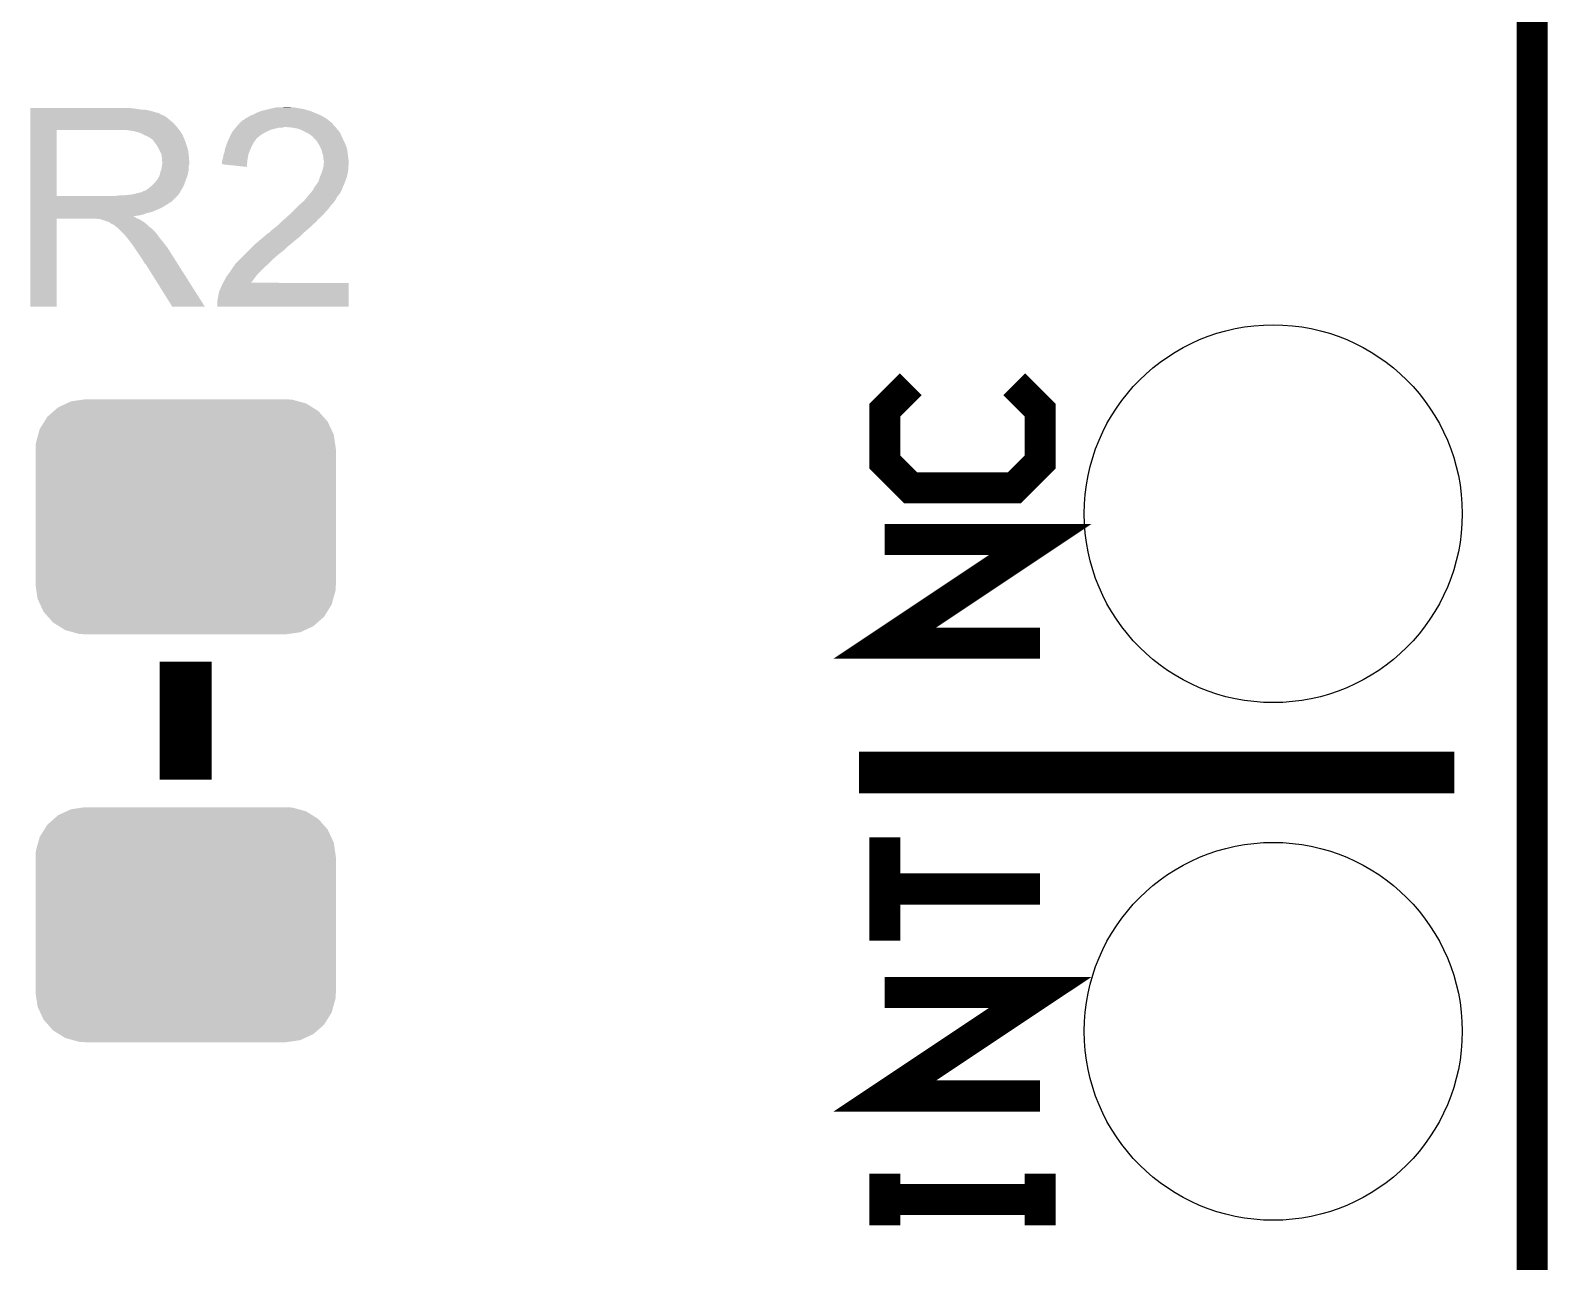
# Model space of a CAD drawing. Extents: x -1.4 to 24.2, y -3.9 to 53.4.
# Drawn here: x 16.76 to 24.21, y 14.11 to 20.15 of the extents above; entities that cross this region are included whole.
import ezdxf

# ---------------------------------------------------------------- set-up
doc = ezdxf.new("R2010")
doc.units = 0
doc.layers.get('0').update_dxf_attribs({"linetype": 'CONTINUOUS'})
for name, color, linetype in [('SPECTRAL_CLICK_V100_GKO', 9, 'CONTINUOUS'), ('SPECTRAL_CLICK_V100_GTO', 11, 'CONTINUOUS'), ('SPECTRAL_CLICK_V100_GTS', 8, 'CONTINUOUS')]:
    doc.layers.add(name, color=color, linetype=linetype)

# ---------------------------------------------------------------- blocks, each defined once
blk = doc.blocks.new('CUSTOM_62')
for points in [[(-0.646814, 0.518606), (-0.625952, 0.536988), (0.650592, 0.518606), (0.621244, 0.536988)], [(-0.625952, 0.536988), (-0.585142, 0.555872), (0.621244, 0.536988), (0.591092, 0.555872)], [(-0.585142, 0.555872), (-0.562234, 0.566472), (0.591092, 0.555872), (0.552884, 0.566472)], [(-0.562234, 0.566472), (-0.506094, 0.57464), (0.552884, 0.566472), (0.52344, 0.57464)], [(-0.506094, 0.57464), (-0.49276, 0.57658), (0.52344, 0.57464), (0.49276, 0.57658)], [(-0.715892, 0.431072), (-0.69406, 0.465932), (0.71314, 0.431072), (0.697008, 0.465932)], [(-0.69406, 0.465932), (-0.678626, 0.490572), (0.697008, 0.465932), (0.675296, 0.490572)], [(-0.678626, 0.490572), (-0.646814, 0.518606), (0.675296, 0.490572), (0.650592, 0.518606)], [(-0.73466, 0.36342), (-0.723898, 0.402214), (0.732138, 0.36342), (0.726492, 0.402214)], [(-0.723898, 0.402214), (-0.715892, 0.431072), (0.726492, 0.402214), (0.71314, 0.431072)], [(-0.7366, 0.33274), (-0.73466, 0.36342), (0.7366, 0.33274), (0.732138, 0.36342)], [(-0.7366, -0.33274), (-0.7366, 0.33274), (0.7366, -0.33274), (0.7366, 0.33274)], [(-0.732136, -0.36342), (-0.7366, -0.33274), (0.73466, -0.36342), (0.7366, -0.33274)], [(-0.726492, -0.402214), (-0.732136, -0.36342), (0.723896, -0.402214), (0.73466, -0.36342)], [(-0.713138, -0.431072), (-0.726492, -0.402214), (0.715892, -0.431072), (0.723896, -0.402214)], [(-0.697008, -0.465932), (-0.713138, -0.431072), (0.694058, -0.465932), (0.715892, -0.431072)], [(-0.675294, -0.490572), (-0.697008, -0.465932), (0.678626, -0.490572), (0.694058, -0.465932)], [(-0.650592, -0.518606), (-0.675294, -0.490572), (0.646812, -0.518606), (0.678626, -0.490572)], [(-0.621242, -0.536988), (-0.650592, -0.518606), (0.625952, -0.536988), (0.646812, -0.518606)], [(-0.591092, -0.555872), (-0.621242, -0.536988), (0.58514, -0.555872), (0.625952, -0.536988)], [(-0.552882, -0.566472), (-0.591092, -0.555872), (0.562234, -0.566472), (0.58514, -0.555872)], [(-0.52344, -0.57464), (-0.552882, -0.566472), (0.506092, -0.57464), (0.562234, -0.566472)], [(-0.49276, -0.57658), (-0.52344, -0.57464), (0.49276, -0.57658), (0.506092, -0.57464)]]:
    blk.add_solid(points)
blk = doc.blocks.new('ROUND_24')
blk.add_circle((0, 0), 0.9271)

msp = doc.modelspace()

# ---------------------------------------------------------------- linework, layer by layer
at = {"layer": 'SPECTRAL_CLICK_V100_GKO', "const_width": 0.1524}
msp.add_lwpolyline([(24.13, -1.27), (24.13, 39.32174)], dxfattribs=at)
at = {"layer": 'SPECTRAL_CLICK_V100_GTO'}
for points, const_width in [([(21.082, 18.415), (20.955, 18.288), (20.955, 18.034), (21.082, 17.907), (21.59, 17.907), (21.717, 18.034), (21.717, 18.288), (21.59, 18.415)], 0.1524), ([(21.717, 17.145), (20.955, 17.145), (21.717, 17.653), (20.955, 17.653)], 0.1524), ([(17.526, 16.47444), (17.526, 17.05356)], 0.254), ([(20.828, 16.51), (23.749, 16.51)], 0.2032), ([(20.955, 15.6845), (20.955, 16.1925), (20.955, 15.9385), (21.717, 15.9385)], 0.1524), ([(21.717, 14.9225), (20.955, 14.9225), (21.717, 15.4305), (20.955, 15.4305)], 0.1524), ([(20.955, 14.2875), (20.955, 14.5415), (20.955, 14.4145), (21.717, 14.4145), (21.717, 14.2875), (21.717, 14.5415)], 0.1524)]:
    msp.add_lwpolyline(points, dxfattribs=dict(at, const_width=const_width))
for points in [[(16.76402, 19.76882), (16.764022, 19.77136), (17.26946, 19.76882), (17.24152, 19.77136)], [(16.76402, 19.76374), (16.76402, 19.76882), (17.299938, 19.76374), (17.26946, 19.76882)], [(16.76402, 19.7612), (16.76402, 19.76374), (17.3355, 19.7612), (17.299938, 19.76374)], [(16.76402, 19.75358), (16.76402, 19.7612), (17.365978, 19.75358), (17.3355, 19.7612)], [(16.76402, 19.7485), (16.76402, 19.75358), (17.381222, 19.7485), (17.365978, 19.75358)], [(16.76402, 19.74596), (16.76402, 19.7485), (17.393922, 19.74596), (17.381222, 19.7485)], [(16.76402, 19.745938), (16.76402, 19.74596), (17.39646, 19.745938), (17.393922, 19.74596)], [(16.76402, 19.743414), (16.76402, 19.745938), (17.396474, 19.743414), (17.39646, 19.745938)], [(16.76402, 19.73834), (16.76402, 19.743414), (17.40662, 19.73834), (17.396474, 19.743414)], [(16.76402, 19.733258), (16.76402, 19.73834), (17.419322, 19.733258), (17.40662, 19.73834)], [(16.76402, 19.7231), (16.76402, 19.733258), (17.43456, 19.7231), (17.419322, 19.733258)], [(16.76402, 19.7104), (16.76402, 19.7231), (17.4498, 19.7104), (17.43456, 19.7231)], [(17.820644, 19.720562), (17.825718, 19.7231), (18.212816, 19.720562), (18.209262, 19.7231)], [(17.825718, 19.7231), (17.830798, 19.72564), (18.209262, 19.7231), (18.204818, 19.72564)], [(17.830798, 19.72564), (17.843498, 19.73326), (18.204818, 19.72564), (18.191482, 19.73326)], [(17.843498, 19.73326), (17.8562, 19.73834), (18.191482, 19.73326), (18.17963, 19.73834)], [(17.8562, 19.73834), (17.87144, 19.74596), (18.17963, 19.73834), (18.16185, 19.74596)], [(17.87144, 19.74596), (17.88922, 19.753582), (18.16185, 19.74596), (18.144064, 19.753582)], [(17.88922, 19.753582), (17.898106, 19.75612), (18.144064, 19.753582), (18.138142, 19.75612)], [(17.898106, 19.75612), (17.907, 19.75866), (18.138142, 19.75612), (18.128618, 19.75866)], [(17.907, 19.75866), (17.93748, 19.76628), (18.128618, 19.75866), (18.10004, 19.76628)], [(17.93748, 19.76628), (17.94764, 19.76882), (18.10004, 19.76628), (18.084802, 19.76882)], [(17.94764, 19.76882), (17.970502, 19.7739), (18.084802, 19.76882), (18.054322, 19.7739)], [(17.9959, 19.7739), (18.021298, 19.77644), (18.044162, 19.7739), (18.034002, 19.77644)], [(16.764012, 19.339582), (16.764018, 19.66212), (16.89354, 19.339582), (16.893542, 19.66212)], [(16.764018, 19.674842), (16.76402, 19.69516), (17.48536, 19.674842), (17.467582, 19.69516)], [(16.764018, 19.66214), (16.764018, 19.674842), (17.495238, 19.66214), (17.48536, 19.674842)], [(16.764018, 19.66212), (16.764018, 19.66214), (16.893542, 19.66212), (17.20088, 19.66214)], [(16.76402, 19.69516), (16.76402, 19.7104), (17.467582, 19.69516), (17.4498, 19.7104)], [(17.272002, 19.65706), (17.238982, 19.66214), (17.499188, 19.65706), (17.495238, 19.66214)], [(17.290642, 19.651976), (17.272002, 19.65706), (17.50314, 19.651976), (17.499188, 19.65706)], [(17.29994, 19.64944), (17.290642, 19.651976), (17.503144, 19.64944), (17.50314, 19.651976)], [(17.299952, 19.649434), (17.29994, 19.64944), (17.503144, 19.649434), (17.503144, 19.64944)], [(17.32026, 19.63928), (17.299952, 19.649434), (17.51076, 19.63928), (17.503144, 19.649434)], [(17.748432, 19.64182), (17.755688, 19.65452), (17.899382, 19.64182), (17.92224, 19.65452)], [(17.755688, 19.65452), (17.75714, 19.657058), (17.92224, 19.65452), (17.92795, 19.657058)], [(17.75714, 19.657058), (17.76349, 19.66468), (17.92795, 19.657058), (17.945098, 19.66468)], [(17.76349, 19.66468), (17.771956, 19.67484), (17.945098, 19.66468), (17.985738, 19.67484)], [(17.771956, 19.67484), (17.774072, 19.677378), (18.003516, 19.67484), (18.008596, 19.677378)], [(17.774072, 19.67738), (17.782538, 19.687538), (18.26006, 19.67738), (18.249904, 19.687538)], [(17.774072, 19.677378), (17.774072, 19.67738), (18.008596, 19.677378), (18.016222, 19.67738)], [(17.782538, 19.687538), (17.790144, 19.695144), (18.249904, 19.687538), (18.247364, 19.695144)], [(17.790144, 19.695144), (17.79016, 19.69516), (18.247364, 19.695144), (18.244826, 19.69516)], [(17.79016, 19.69516), (17.792702, 19.697702), (18.244826, 19.69516), (18.242278, 19.697702)], [(17.792702, 19.697702), (17.805404, 19.7104), (18.242278, 19.697702), (18.22704, 19.7104)], [(17.805404, 19.7104), (17.813022, 19.712944), (18.22704, 19.7104), (18.22348, 19.712944)], [(17.813022, 19.712944), (17.820644, 19.720562), (18.22348, 19.712944), (18.212816, 19.720562)], [(18.046702, 19.67484), (18.016222, 19.67738), (18.2626, 19.67484), (18.26006, 19.67738)], [(18.046714, 19.674838), (18.046702, 19.67484), (18.2626, 19.674838), (18.2626, 19.67484)], [(18.074638, 19.66976), (18.046714, 19.674838), (18.266412, 19.66976), (18.2626, 19.674838)], [(18.088186, 19.66468), (18.074638, 19.66976), (18.270222, 19.66468), (18.266412, 19.66976)], [(18.09496, 19.66214), (18.088186, 19.66468), (18.272762, 19.66214), (18.270222, 19.66468)], [(18.105124, 19.657058), (18.09496, 19.66214), (18.277842, 19.657058), (18.272762, 19.66214)], [(18.130518, 19.64436), (18.105124, 19.657058), (18.28546, 19.64436), (18.277842, 19.657058)], [(17.33804, 19.63166), (17.32026, 19.63928), (17.513808, 19.63166), (17.51076, 19.63928)], [(17.34651, 19.62658), (17.33804, 19.63166), (17.51584, 19.62658), (17.513808, 19.63166)], [(17.35074, 19.624042), (17.34651, 19.62658), (17.516928, 19.624042), (17.51584, 19.62658)], [(17.358364, 19.61896), (17.35074, 19.624042), (17.519106, 19.61896), (17.516928, 19.624042)], [(17.360904, 19.618952), (17.358364, 19.61896), (17.51911, 19.618952), (17.519106, 19.61896)], [(17.36852, 19.6088), (17.360904, 19.618952), (17.52346, 19.6088), (17.51911, 19.618952)], [(17.37614, 19.59864), (17.36852, 19.6088), (17.526848, 19.59864), (17.52346, 19.6088)], [(17.385212, 19.58594), (17.37614, 19.59864), (17.53108, 19.58594), (17.526848, 19.59864)], [(17.38884, 19.580858), (17.385212, 19.58594), (17.532606, 19.580858), (17.53108, 19.58594)], [(17.399, 19.560538), (17.38884, 19.580858), (17.5387, 19.560538), (17.532606, 19.580858)], [(17.719042, 19.5707), (17.724484, 19.58594), (17.844588, 19.5707), (17.85112, 19.58594)], [(17.724484, 19.58594), (17.730832, 19.603718), (17.85112, 19.58594), (17.861278, 19.603718)], [(17.730832, 19.603718), (17.73174, 19.606258), (17.861278, 19.603718), (17.863182, 19.606258)], [(17.73174, 19.606258), (17.735256, 19.61388), (17.863182, 19.606258), (17.8689, 19.61388)], [(17.735256, 19.61388), (17.738774, 19.6215), (17.8689, 19.61388), (17.87398, 19.6215)], [(17.738774, 19.6215), (17.739946, 19.624038), (17.87398, 19.6215), (17.87652, 19.624038)], [(17.739946, 19.624038), (17.74698, 19.639278), (17.87652, 19.624038), (17.896112, 19.639278)], [(17.74698, 19.639278), (17.748432, 19.64182), (17.896112, 19.639278), (17.899382, 19.64182)], [(18.130522, 19.644358), (18.130518, 19.64436), (18.28546, 19.644358), (18.28546, 19.64436)], [(18.14068, 19.63674), (18.130522, 19.644358), (18.288924, 19.63674), (18.28546, 19.644358)], [(18.148296, 19.63166), (18.14068, 19.63674), (18.291234, 19.63166), (18.288924, 19.63674)], [(18.150838, 19.626584), (18.148296, 19.63166), (18.29354, 19.626584), (18.291234, 19.63166)], [(18.161002, 19.61642), (18.150838, 19.626584), (18.29816, 19.61642), (18.29354, 19.626584)], [(18.168618, 19.608802), (18.161002, 19.61642), (18.301678, 19.608802), (18.29816, 19.61642)], [(18.18132, 19.588478), (18.168618, 19.608802), (18.31106, 19.588478), (18.301678, 19.608802)], [(18.18386, 19.5834), (18.18132, 19.588478), (18.313402, 19.5834), (18.31106, 19.588478)], [(18.19148, 19.568162), (18.18386, 19.5834), (18.317754, 19.568162), (18.313402, 19.5834)], [(17.40662, 19.545296), (17.399, 19.560538), (17.540226, 19.545296), (17.5387, 19.560538)], [(17.408072, 19.53514), (17.40662, 19.545296), (17.54124, 19.53514), (17.540226, 19.545296)], [(17.40916, 19.527518), (17.408072, 19.53514), (17.541876, 19.527518), (17.54124, 19.53514)], [(17.409162, 19.514818), (17.40916, 19.527518), (17.542934, 19.514818), (17.541876, 19.527518)], [(17.4117, 19.507196), (17.409162, 19.514818), (17.54357, 19.507196), (17.542934, 19.514818)], [(17.410246, 19.494496), (17.4117, 19.50466), (17.543778, 19.494496), (17.543778, 19.50466)], [(17.4117, 19.504662), (17.4117, 19.507196), (17.54378, 19.504662), (17.54357, 19.507196)], [(17.4117, 19.50466), (17.4117, 19.504662), (17.543778, 19.50466), (17.54378, 19.504662)], [(17.7038, 19.507202), (17.70507, 19.512282), (17.827832, 19.507202), (17.82826, 19.512282)], [(17.7038, 19.49452), (17.7038, 19.507202), (17.826766, 19.49452), (17.827832, 19.507202)], [(17.70507, 19.512282), (17.70888, 19.52752), (17.82826, 19.512282), (17.8308, 19.52752)], [(17.70888, 19.52752), (17.711422, 19.54022), (17.8308, 19.52752), (17.832916, 19.54022)], [(17.711422, 19.54022), (17.712266, 19.542758), (17.832916, 19.54022), (17.83334, 19.542758)], [(17.712266, 19.542758), (17.7165, 19.55546), (17.83334, 19.542758), (17.83842, 19.55546)], [(17.7165, 19.55546), (17.718618, 19.56816), (17.83842, 19.55546), (17.8435, 19.56816)], [(17.718618, 19.56816), (17.719042, 19.5707), (17.8435, 19.56816), (17.844588, 19.5707)], [(18.192118, 19.565618), (18.19148, 19.568162), (18.31848, 19.565618), (18.317754, 19.568162)], [(18.196562, 19.54784), (18.192118, 19.565618), (18.320704, 19.54784), (18.31848, 19.565618)], [(18.201638, 19.532602), (18.196562, 19.54784), (18.322608, 19.532602), (18.320704, 19.54784)], [(18.20164, 19.519902), (18.201638, 19.532602), (18.324196, 19.519902), (18.322608, 19.532602)], [(18.20418, 19.509742), (18.20164, 19.519902), (18.325466, 19.509742), (18.324196, 19.519902)], [(18.202908, 19.494498), (18.203924, 19.504658), (18.3261, 19.494498), (18.3261, 19.504658)], [(18.203924, 19.504658), (18.20418, 19.507198), (18.3261, 19.504658), (18.325784, 19.507198)], [(18.20418, 19.507198), (18.20418, 19.509742), (18.325784, 19.507198), (18.325466, 19.509742)], [(17.38884, 19.423378), (17.393918, 19.430998), (17.528768, 19.423378), (17.531538, 19.430998)], [(17.393918, 19.430998), (17.398998, 19.443698), (17.531538, 19.430998), (17.536156, 19.443698)], [(17.398998, 19.4437), (17.40154, 19.456398), (17.536158, 19.4437), (17.538698, 19.456398)], [(17.398998, 19.443698), (17.398998, 19.4437), (17.536156, 19.443698), (17.536158, 19.4437)], [(17.40154, 19.456398), (17.406618, 19.469098), (17.538698, 19.456398), (17.54124, 19.469098)], [(17.406618, 19.469098), (17.40952, 19.489416), (17.54124, 19.469098), (17.54124, 19.489416)], [(17.40952, 19.489416), (17.410246, 19.494496), (17.54124, 19.489416), (17.543778, 19.494496)], [(17.825698, 19.481802), (17.7038, 19.49452), (17.825698, 19.481802), (17.826766, 19.49452)], [(18.17624, 19.408142), (18.183858, 19.430998), (18.307364, 19.408142), (18.315938, 19.430998)], [(18.183858, 19.430998), (18.18386, 19.431), (18.315938, 19.430998), (18.315938, 19.431)], [(18.18386, 19.431), (18.191988, 19.45132), (18.315938, 19.431), (18.32102, 19.45132)], [(18.191988, 19.45132), (18.19402, 19.456398), (18.32102, 19.45132), (18.321744, 19.456398)], [(18.19402, 19.456398), (18.19783, 19.4691), (18.321744, 19.456398), (18.32356, 19.4691)], [(18.19783, 19.4691), (18.20164, 19.481802), (18.32356, 19.4691), (18.32356, 19.481802)], [(18.20164, 19.481802), (18.201892, 19.484338), (18.32356, 19.481802), (18.32356, 19.484338)], [(18.201892, 19.484338), (18.202908, 19.494498), (18.32356, 19.484338), (18.3261, 19.494498)], [(17.266918, 19.34718), (17.307558, 19.35734), (17.491286, 19.34718), (17.498062, 19.35734)], [(17.310096, 19.35734), (17.317716, 19.362418), (17.498062, 19.35734), (17.501024, 19.362418)], [(17.317716, 19.362418), (17.325338, 19.36496), (17.501024, 19.362418), (17.502506, 19.36496)], [(17.325338, 19.36496), (17.335498, 19.370038), (17.502506, 19.36496), (17.505468, 19.370038)], [(17.335498, 19.370038), (17.357722, 19.387818), (17.505468, 19.370038), (17.51584, 19.387818)], [(17.357722, 19.387818), (17.360898, 19.390358), (17.51584, 19.387818), (17.516762, 19.390358)], [(17.360898, 19.390358), (17.3736, 19.40306), (17.516762, 19.390358), (17.52138, 19.40306)], [(17.3736, 19.40306), (17.383758, 19.415758), (17.52138, 19.40306), (17.525998, 19.415758)], [(17.383758, 19.415758), (17.386298, 19.4183), (17.525998, 19.415758), (17.526922, 19.4183)], [(17.386298, 19.4183), (17.38884, 19.423378), (17.526922, 19.4183), (17.528768, 19.423378)], [(18.12459, 19.337018), (18.13729, 19.352262), (18.270218, 19.337018), (18.28292, 19.352262)], [(18.13729, 19.352262), (18.14576, 19.362426), (18.28292, 19.352262), (18.288002, 19.362426)], [(18.14576, 19.362426), (18.145782, 19.36496), (18.288002, 19.362426), (18.289268, 19.36496)], [(18.145782, 19.36496), (18.148306, 19.364974), (18.289268, 19.36496), (18.289276, 19.364974)], [(18.148306, 19.364974), (18.149568, 19.3675), (18.289276, 19.364974), (18.29054, 19.3675)], [(18.149568, 19.3675), (18.153382, 19.375122), (18.29054, 19.3675), (18.293588, 19.375122)], [(18.153382, 19.375122), (18.156766, 19.3802), (18.293588, 19.375122), (18.29562, 19.3802)], [(18.156766, 19.3802), (18.161844, 19.387816), (18.29562, 19.3802), (18.29816, 19.387816)], [(18.161844, 19.387816), (18.16354, 19.39036), (18.29816, 19.387816), (18.300696, 19.39036)], [(18.16354, 19.39036), (18.17624, 19.408142), (18.300696, 19.39036), (18.307364, 19.408142)], [(16.76401, 19.32686), (16.764012, 19.329394), (17.475178, 19.32686), (17.4752, 19.329394)], [(16.76401, 19.326854), (16.76401, 19.32686), (17.472654, 19.326854), (17.475178, 19.32686)], [(16.76401, 19.311618), (16.76401, 19.326854), (17.457416, 19.311618), (17.472654, 19.326854)], [(16.76401, 19.306538), (16.76401, 19.311618), (17.44726, 19.306538), (17.457416, 19.311618)], [(16.76401, 19.298918), (16.76401, 19.306538), (17.437098, 19.298918), (17.44726, 19.306538)], [(16.76401, 19.28368), (16.76401, 19.298918), (17.4117, 19.28368), (17.437098, 19.298918)], [(16.76401, 19.27606), (16.76401, 19.28368), (17.39646, 19.27606), (17.4117, 19.28368)], [(16.76401, 19.26082), (16.76401, 19.27606), (17.360898, 19.26082), (17.39646, 19.27606)], [(16.764012, 19.33956), (16.764012, 19.339582), (17.183098, 19.33956), (16.89354, 19.339582)], [(16.764012, 19.329394), (16.764012, 19.33956), (17.4752, 19.329394), (17.48536, 19.33956)], [(17.183098, 19.33956), (17.200864, 19.342098), (17.48536, 19.33956), (17.487898, 19.342098)], [(17.200864, 19.342098), (17.20088, 19.3421), (17.487898, 19.342098), (17.487898, 19.3421)], [(17.221198, 19.3421), (17.266918, 19.34718), (17.487898, 19.3421), (17.491286, 19.34718)], [(18.05686, 19.26844), (18.08226, 19.29384), (18.21942, 19.26844), (18.23974, 19.29384)], [(18.08226, 19.29384), (18.08734, 19.29892), (18.23974, 19.29384), (18.244184, 19.29892)], [(18.08734, 19.29892), (18.105122, 19.31416), (18.244184, 19.29892), (18.25752, 19.31416)], [(18.105122, 19.31416), (18.12036, 19.33194), (18.25752, 19.31416), (18.267396, 19.33194)], [(18.12036, 19.33194), (18.12459, 19.337018), (18.267396, 19.33194), (18.270218, 19.337018)], [(16.764, 18.796022), (16.764008, 19.227778), (16.893518, 18.796022), (16.89354, 19.227778)], [(16.764008, 19.237958), (16.76401, 19.240466), (17.272004, 19.237958), (17.269492, 19.240466)], [(16.764008, 19.235418), (16.764008, 19.237958), (17.277082, 19.235418), (17.272004, 19.237958)], [(16.764008, 19.23034), (16.764008, 19.235418), (17.2847, 19.23034), (17.277082, 19.235418)], [(16.764008, 19.2278), (16.764008, 19.23034), (17.291052, 19.2278), (17.2847, 19.23034)], [(16.764008, 19.227778), (16.764008, 19.2278), (16.89354, 19.227778), (17.086578, 19.2278)], [(16.76401, 19.255738), (16.76401, 19.26082), (17.338038, 19.255738), (17.360898, 19.26082)], [(16.76401, 19.24812), (16.76401, 19.255738), (17.317718, 19.24812), (17.338038, 19.255738)], [(16.76401, 19.24304), (16.76401, 19.24812), (17.294858, 19.24304), (17.317718, 19.24812)], [(16.76401, 19.240466), (16.76401, 19.24304), (17.269492, 19.240466), (17.294858, 19.24304)], [(17.096738, 19.22526), (17.086578, 19.2278), (17.297402, 19.22526), (17.291052, 19.2278)], [(17.111974, 19.222726), (17.109434, 19.22526), (17.301626, 19.222726), (17.297402, 19.22526)], [(17.114516, 19.22272), (17.111974, 19.222726), (17.301636, 19.22272), (17.301626, 19.222726)], [(17.144998, 19.21256), (17.114516, 19.22272), (17.318568, 19.21256), (17.301636, 19.22272)], [(17.150078, 19.21002), (17.144998, 19.21256), (17.3228, 19.21002), (17.318568, 19.21256)], [(17.155158, 19.20748), (17.150078, 19.21002), (17.325976, 19.20748), (17.3228, 19.21002)], [(17.162778, 19.202402), (17.155158, 19.20748), (17.332324, 19.202402), (17.325976, 19.20748)], [(17.167856, 19.199862), (17.162778, 19.202402), (17.335498, 19.199862), (17.332324, 19.202402)], [(17.983202, 19.199862), (17.995898, 19.212558), (18.150842, 19.199862), (18.166078, 19.212558)], [(17.995898, 19.212558), (17.99844, 19.2151), (18.166078, 19.212558), (18.16811, 19.2151)], [(17.99844, 19.2151), (18.01029, 19.225258), (18.16811, 19.2151), (18.176238, 19.225258)], [(18.01029, 19.225258), (18.01622, 19.23034), (18.176238, 19.225258), (18.18259, 19.23034)], [(18.01622, 19.23034), (18.021688, 19.235418), (18.18259, 19.23034), (18.188938, 19.235418)], [(18.021688, 19.235418), (18.0381, 19.250658), (18.188938, 19.235418), (18.204178, 19.250658)], [(18.0381, 19.250658), (18.046308, 19.25828), (18.204178, 19.250658), (18.20926, 19.25828)], [(18.046308, 19.25828), (18.05178, 19.26336), (18.20926, 19.25828), (18.21434, 19.26336)], [(18.05178, 19.26336), (18.05686, 19.26844), (18.21434, 19.26336), (18.21942, 19.26844)], [(17.170394, 19.19986), (17.167856, 19.199862), (17.3355, 19.19986), (17.335498, 19.199862)], [(17.17294, 19.197322), (17.170394, 19.19986), (17.338038, 19.197322), (17.3355, 19.19986)], [(17.1831, 19.1897), (17.17294, 19.197322), (17.34566, 19.1897), (17.338038, 19.197322)], [(17.186276, 19.18716), (17.1831, 19.1897), (17.3482, 19.18716), (17.34566, 19.1897)], [(17.192628, 19.182078), (17.186276, 19.18716), (17.355822, 19.182078), (17.3482, 19.18716)], [(17.195798, 19.179542), (17.192628, 19.182078), (17.358358, 19.179542), (17.355822, 19.182078)], [(17.218662, 19.156678), (17.195798, 19.179542), (17.38122, 19.156678), (17.358358, 19.179542)], [(17.226278, 19.14906), (17.218662, 19.156678), (17.386936, 19.14906), (17.38122, 19.156678)], [(17.233898, 19.1389), (17.226278, 19.14906), (17.394556, 19.1389), (17.386936, 19.14906)], [(17.23517, 19.13636), (17.233898, 19.1389), (17.39646, 19.13636), (17.394556, 19.1389)], [(17.236434, 19.133834), (17.23517, 19.13636), (17.398426, 19.133834), (17.39646, 19.13636)], [(17.23897, 19.13382), (17.236434, 19.133834), (17.398436, 19.13382), (17.398426, 19.133834)], [(17.254216, 19.1135), (17.23897, 19.13382), (17.41424, 19.1135), (17.398436, 19.13382)], [(17.8943, 19.1262), (17.906154, 19.13636), (18.069196, 19.1262), (18.082258, 19.13636)], [(17.906154, 19.13636), (17.929866, 19.15668), (18.082258, 19.13636), (18.102578, 19.15668)], [(17.929866, 19.15668), (17.930712, 19.156682), (18.102578, 19.15668), (18.10258, 19.156682)], [(17.930712, 19.156682), (17.932406, 19.156686), (18.10258, 19.156682), (18.102584, 19.156686)], [(17.932406, 19.156686), (17.945102, 19.16938), (18.102584, 19.156686), (18.117394, 19.16938)], [(17.945102, 19.16938), (17.95526, 19.177), (18.117394, 19.16938), (18.126284, 19.177)], [(17.95526, 19.177), (17.96796, 19.18716), (18.126284, 19.177), (18.13814, 19.18716)], [(17.96796, 19.18716), (17.983198, 19.199858), (18.13814, 19.18716), (18.150838, 19.199858)], [(17.983198, 19.199858), (17.983202, 19.199862), (18.150838, 19.199858), (18.150842, 19.199862)], [(17.26946, 19.09318), (17.254216, 19.1135), (17.430496, 19.09318), (17.41424, 19.1135)], [(17.272848, 19.088098), (17.26946, 19.09318), (17.43456, 19.088098), (17.430496, 19.09318)], [(17.291474, 19.06016), (17.272848, 19.088098), (17.45234, 19.06016), (17.43456, 19.088098)], [(17.29994, 19.04746), (17.291474, 19.06016), (17.460398, 19.04746), (17.45234, 19.06016)], [(17.81302, 19.05), (17.8308, 19.06778), (17.97812, 19.05), (18.00098, 19.06778)], [(17.8308, 19.06778), (17.83842, 19.0754), (18.00098, 19.06778), (18.011138, 19.0754)], [(17.83842, 19.0754), (17.858738, 19.095718), (18.011138, 19.0754), (18.03146, 19.095718)], [(17.858738, 19.095718), (17.861278, 19.098258), (18.03146, 19.095718), (18.036536, 19.098258)], [(17.861278, 19.098258), (17.86128, 19.09826), (18.036536, 19.098258), (18.036538, 19.09826)], [(17.86128, 19.09826), (17.885294, 19.11858), (18.036538, 19.09826), (18.0594, 19.11858)], [(17.885294, 19.11858), (17.8943, 19.1262), (18.0594, 19.11858), (18.069196, 19.1262)], [(17.31264, 19.029682), (17.29994, 19.04746), (17.471678, 19.029682), (17.460398, 19.04746)], [(17.3228, 19.011898), (17.31264, 19.029682), (17.482962, 19.011898), (17.471678, 19.029682)], [(17.325338, 19.006826), (17.3228, 19.011898), (17.48618, 19.006826), (17.482962, 19.011898)], [(17.330414, 19.004282), (17.325338, 19.006826), (17.487794, 19.004282), (17.48618, 19.006826)], [(17.332962, 18.9992), (17.330414, 19.004282), (17.491018, 18.9992), (17.487794, 19.004282)], [(17.459958, 18.79601), (17.332962, 18.9992), (17.619934, 18.79601), (17.491018, 18.9992)], [(17.73936, 18.9611), (17.7546, 18.98396), (17.88414, 18.9611), (17.906998, 18.98396)], [(17.7546, 18.98396), (17.758156, 18.989042), (17.906998, 18.98396), (17.91208, 18.989042)], [(17.758156, 18.989042), (17.770602, 19.00682), (17.91208, 18.989042), (17.9324, 19.00682)], [(17.770602, 19.00682), (17.772382, 19.009362), (17.9324, 19.00682), (17.934942, 19.009362)], [(17.772382, 19.009362), (17.7927, 19.02968), (17.934942, 19.009362), (17.95526, 19.02968)], [(17.7927, 19.02968), (17.81302, 19.05), (17.95526, 19.02968), (17.97812, 19.05)], [(17.7038, 18.902682), (17.709592, 18.912818), (18.326098, 18.902682), (18.3261, 18.912818)], [(17.709592, 18.912818), (17.709604, 18.91284), (18.3261, 18.912818), (17.846084, 18.91284)], [(17.709604, 18.91284), (17.71396, 18.92046), (17.846084, 18.91284), (17.851996, 18.92046)], [(17.71396, 18.92046), (17.72158, 18.9357), (17.851996, 18.92046), (17.86382, 18.9357)], [(17.72158, 18.9357), (17.724122, 18.94078), (17.86382, 18.9357), (17.86763, 18.94078)], [(17.724122, 18.94078), (17.735548, 18.956018), (17.86763, 18.94078), (17.87906, 18.956018)], [(17.735548, 18.956018), (17.73936, 18.9611), (17.87906, 18.956018), (17.88414, 18.9611)], [(17.68094, 18.823942), (17.68602, 18.84934), (18.326082, 18.823942), (18.326088, 18.84934)], [(17.68602, 18.84934), (17.688562, 18.864582), (18.326088, 18.84934), (18.32609, 18.864582)], [(17.688562, 18.864582), (17.693644, 18.879822), (18.32609, 18.864582), (18.326092, 18.879822)], [(17.693644, 18.879822), (17.69618, 18.882364), (18.326092, 18.879822), (18.326094, 18.882364)], [(17.69618, 18.882364), (17.69872, 18.88998), (18.326094, 18.882364), (18.326094, 18.88998)], [(17.69872, 18.88998), (17.7038, 18.902682), (18.326094, 18.88998), (18.326098, 18.902682)], [(16.893518, 18.796), (16.764, 18.796022), (16.893518, 18.796), (16.893518, 18.796022)], [(17.61994, 18.796), (17.619934, 18.79601), (17.61994, 18.796), (17.459958, 18.79601)], [(17.68094, 18.796022), (17.68094, 18.823942), (18.326078, 18.796022), (18.326082, 18.823942)], [(18.326078, 18.796), (17.68094, 18.796022), (18.326078, 18.796), (18.326078, 18.796022)]]:
    msp.add_solid(points, dxfattribs=at)

# ---------------------------------------------------------------- block references
at = {"layer": 'SPECTRAL_CLICK_V100_GTS'}
for name, p in [('ROUND_24', (22.86, 17.78)), ('CUSTOM_62', (17.526, 17.76476)), ('CUSTOM_62', (17.526, 15.76324)), ('ROUND_24', (22.86, 15.24))]:
    msp.add_blockref(name, p, dxfattribs=at)

doc.saveas('drawing.dxf')
